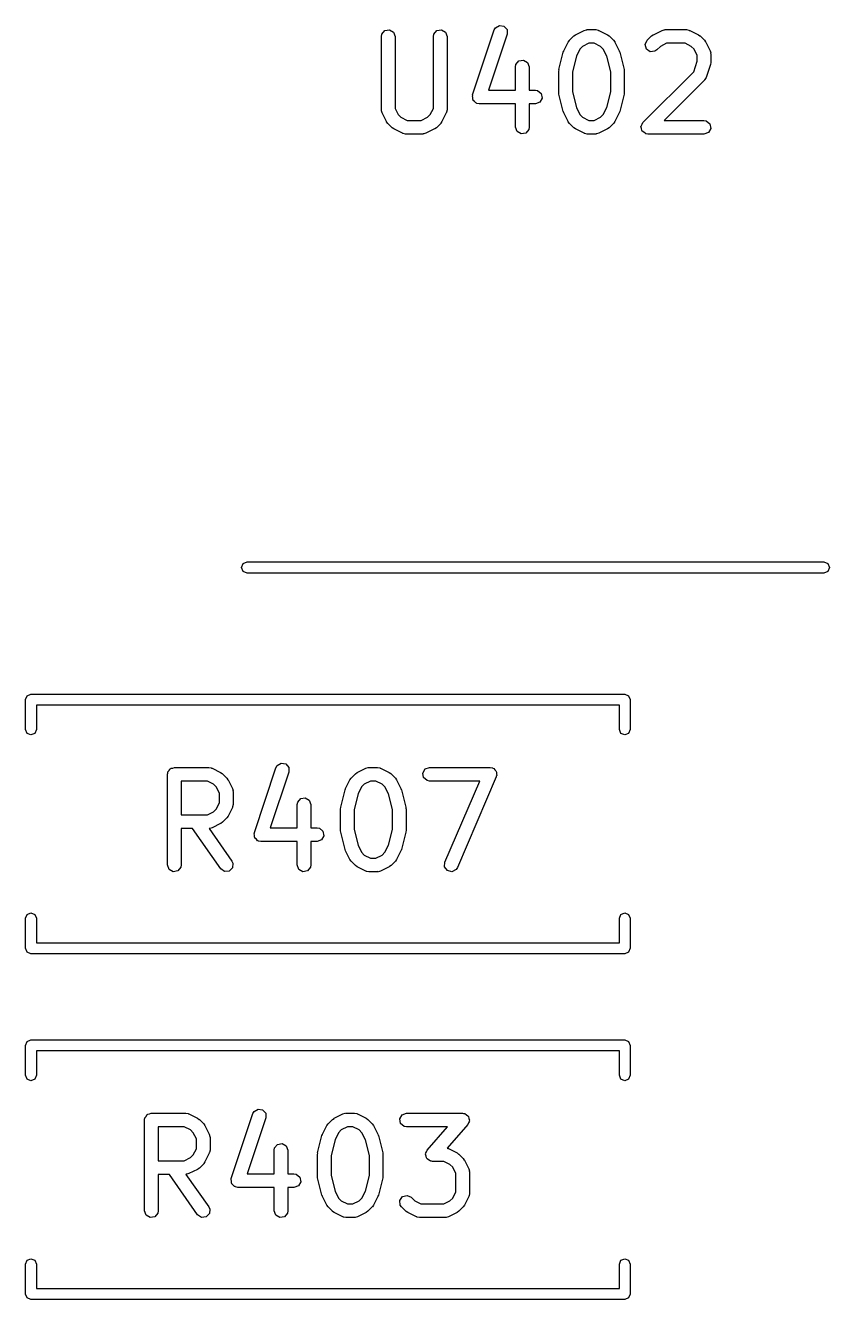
# Model space of a CAD drawing. Extents: x 51.5 to 133.2, y -98.1 to -25.9.
# Drawn here: x 82.01 to 90.87, y -54.26 to -40.23 of the extents above; entities that cross this region are included whole.
import ezdxf

# ---------------------------------------------------------------- set-up
doc = ezdxf.new("R2010")
doc.units = 0
doc.layers.add('BLACK', color=7, linetype='CONTINUOUS')

msp = doc.modelspace()

# ---------------------------------------------------------------- linework, layer by layer
at = {"layer": 'BLACK', "linetype": 'CONTINUOUS'}
for p, q in [((85.9392, -40.3207), (85.9722, -40.2814)), ((85.9722, -40.2814), (86.0227, -40.2725)), ((86.0227, -40.2725), (86.0672, -40.2982)), ((86.5107, -40.3207), (86.5436, -40.2814)), ((86.5436, -40.2814), (86.5942, -40.2725)), ((86.5942, -40.2725), (86.6386, -40.2982)), ((86.9386, -40.9893), (87.1767, -40.275)), ((87.1767, -40.275), (87.1891, -40.2521)), ((87.1891, -40.2521), (87.2328, -40.2253)), ((87.2328, -40.2253), (87.2835, -40.2328)), ((87.2835, -40.2328), (87.3176, -40.2712)), ((87.3176, -40.2712), (87.319, -40.3225)), ((88.0714, -40.3269), (88.1666, -40.2793)), ((88.1666, -40.2793), (88.1916, -40.2719)), ((88.1916, -40.2719), (88.196, -40.2729)), ((88.196, -40.2729), (88.2002, -40.2714)), ((88.2002, -40.2714), (88.2954, -40.2714)), ((88.2954, -40.2714), (88.3211, -40.2759)), ((88.3211, -40.2759), (88.3245, -40.2788)), ((88.3245, -40.2788), (88.329, -40.2793)), ((88.329, -40.2793), (88.4242, -40.3269)), ((88.9286, -40.3269), (89.0238, -40.2793)), ((89.0238, -40.2793), (89.0488, -40.2719)), ((89.0488, -40.2719), (89.0531, -40.2729)), ((89.0531, -40.2729), (89.0573, -40.2714)), ((89.0573, -40.2714), (89.2954, -40.2714)), ((89.2954, -40.2714), (89.3211, -40.2759)), ((89.3211, -40.2759), (89.3245, -40.2788)), ((89.3245, -40.2788), (89.329, -40.2793)), ((89.329, -40.2793), (89.4242, -40.3269)), ((85.9347, -40.3464), (85.9392, -40.3207)), ((85.9347, -41.1559), (85.9347, -40.3464)), ((86.0672, -40.2982), (86.0847, -40.3464)), ((86.0847, -40.3464), (86.0847, -41.1382)), ((86.5061, -40.3464), (86.5107, -40.3207)), ((86.5061, -41.1382), (86.5061, -40.3464)), ((86.6386, -40.2982), (86.6561, -40.3464)), ((86.6561, -40.3464), (86.6561, -41.1559)), ((87.319, -40.3225), (87.1138, -40.938)), ((87.9426, -40.5033), (87.9903, -40.4081)), ((87.9903, -40.4081), (88.0036, -40.3901)), ((88.0036, -40.3901), (88.0043, -40.3886)), ((88.0043, -40.3886), (88.0519, -40.341)), ((88.0519, -40.341), (88.0703, -40.3281)), ((88.0703, -40.3281), (88.0714, -40.3269)), ((88.2179, -40.4214), (88.1494, -40.4556)), ((88.2777, -40.4214), (88.2179, -40.4214)), ((88.3462, -40.4556), (88.2777, -40.4214)), ((88.4242, -40.3269), (88.4422, -40.3403)), ((88.4422, -40.3403), (88.4437, -40.341)), ((88.4437, -40.341), (88.4913, -40.3886)), ((88.4913, -40.3886), (88.5042, -40.407)), ((88.5042, -40.407), (88.5054, -40.4081)), ((88.5054, -40.4081), (88.553, -40.5033)), ((88.8398, -40.4351), (88.8614, -40.3886)), ((88.8614, -40.3886), (88.9091, -40.341)), ((88.9091, -40.341), (88.9274, -40.3281)), ((88.9274, -40.3281), (88.9286, -40.3269)), ((89.075, -40.4214), (89.0065, -40.4556)), ((89.2777, -40.4214), (89.075, -40.4214)), ((89.3462, -40.4556), (89.2777, -40.4214)), ((89.4242, -40.3269), (89.4422, -40.3403)), ((89.4422, -40.3403), (89.4437, -40.341)), ((89.4437, -40.341), (89.4913, -40.3886)), ((89.4913, -40.3886), (89.5042, -40.407)), ((89.5042, -40.407), (89.5054, -40.4081)), ((89.5054, -40.4081), (89.553, -40.5033)), ((87.8893, -40.7091), (87.937, -40.5187)), ((87.937, -40.5187), (87.9422, -40.5068)), ((87.9422, -40.5068), (87.9426, -40.5033)), ((88.0805, -40.563), (88.0371, -40.7366)), ((88.119, -40.486), (88.0805, -40.563)), ((88.1494, -40.4556), (88.119, -40.486)), ((88.3766, -40.486), (88.3462, -40.4556)), ((88.4151, -40.563), (88.3766, -40.486)), ((88.4585, -40.7366), (88.4151, -40.563)), ((88.553, -40.5033), (88.5567, -40.5157)), ((88.5567, -40.5157), (88.5587, -40.5187)), ((88.5587, -40.5187), (88.6063, -40.7091)), ((88.853, -40.4846), (88.8398, -40.4351)), ((88.8951, -40.5141), (88.853, -40.4846)), ((88.9462, -40.5096), (88.8951, -40.5141)), ((88.9675, -40.4947), (88.9462, -40.5096)), ((89.0065, -40.4556), (88.9675, -40.4947)), ((89.3766, -40.486), (89.3462, -40.4556)), ((89.4109, -40.5546), (89.3766, -40.486)), ((89.4109, -40.6199), (89.4109, -40.5546)), ((89.553, -40.5033), (89.5604, -40.5283)), ((89.5604, -40.5283), (89.5594, -40.5326)), ((89.5594, -40.5326), (89.5609, -40.5369)), ((89.5609, -40.5369), (89.5609, -40.6321)), ((87.4109, -40.6797), (87.4154, -40.6541)), ((87.4109, -40.938), (87.4109, -40.6797)), ((87.4154, -40.6541), (87.4484, -40.6148)), ((87.4484, -40.6148), (87.4989, -40.6059)), ((87.4989, -40.6059), (87.5434, -40.6315)), ((87.5434, -40.6315), (87.5609, -40.6797)), ((87.5609, -40.6797), (87.5609, -40.938)), ((89.3727, -40.7344), (89.4109, -40.6199)), ((89.5571, -40.6558), (89.5094, -40.7987)), ((89.5609, -40.6321), (89.557, -40.6542)), ((89.557, -40.6542), (89.5571, -40.6558)), ((87.8871, -40.7273), (87.8897, -40.7126)), ((87.8871, -40.9654), (87.8871, -40.7273)), ((87.8897, -40.7126), (87.8893, -40.7091)), ((88.0371, -40.7366), (88.0371, -40.9562)), ((88.4585, -40.9562), (88.4585, -40.7366)), ((88.6063, -40.7091), (88.6073, -40.7241)), ((88.6073, -40.7241), (88.6085, -40.7273)), ((88.6085, -40.7273), (88.6085, -40.9654)), ((88.8138, -41.2933), (89.3727, -40.7344)), ((89.4913, -40.828), (89.0479, -41.2714)), ((89.4932, -40.8239), (89.4913, -40.828)), ((89.497, -40.8216), (89.4932, -40.8239)), ((89.5094, -40.7987), (89.497, -40.8216)), ((87.1138, -40.938), (87.4109, -40.938)), ((87.5609, -40.938), (87.6288, -40.938)), ((87.6288, -40.938), (87.6544, -40.9426)), ((87.6544, -40.9426), (87.6937, -40.9755)), ((87.6937, -40.9755), (87.7026, -41.0261)), ((87.8883, -40.9687), (87.8871, -40.9654)), ((87.8893, -40.9836), (87.8883, -40.9687)), ((87.937, -41.1741), (87.8893, -40.9836)), ((88.0371, -40.9562), (88.0805, -41.1297)), ((88.4151, -41.1297), (88.4585, -40.9562)), ((88.6063, -40.9836), (88.5587, -41.1741)), ((88.6085, -40.9654), (88.6059, -40.9802)), ((88.6059, -40.9802), (88.6063, -40.9836)), ((86.9359, -41), (86.9387, -40.9951)), ((86.9394, -41.0202), (86.9359, -41)), ((86.9387, -40.9951), (86.9386, -40.9893)), ((86.94, -41.0406), (86.9394, -41.0202)), ((86.9438, -41.0449), (86.94, -41.0406)), ((86.9448, -41.0505), (86.9438, -41.0449)), ((86.9604, -41.0637), (86.9448, -41.0505)), ((86.974, -41.079), (86.9604, -41.0637)), ((86.9797, -41.0798), (86.974, -41.079)), ((86.9841, -41.0835), (86.9797, -41.0798)), ((87.0097, -41.088), (86.9841, -41.0835)), ((87.4109, -41.088), (87.0097, -41.088)), ((87.4109, -41.3464), (87.4109, -41.088)), ((87.6288, -41.088), (87.5609, -41.088)), ((87.5609, -41.088), (87.5609, -41.3464)), ((87.677, -41.0705), (87.6288, -41.088)), ((87.7026, -41.0261), (87.677, -41.0705)), ((85.9362, -41.1601), (85.9347, -41.1559)), ((85.9352, -41.1645), (85.9362, -41.1601)), ((85.9426, -41.1894), (85.9352, -41.1645)), ((85.9903, -41.2847), (85.9426, -41.1894)), ((86.0847, -41.1382), (86.119, -41.2067)), ((86.119, -41.2067), (86.1494, -41.2371)), ((86.1494, -41.2371), (86.2179, -41.2714)), ((86.373, -41.2714), (86.4415, -41.2371)), ((86.4415, -41.2371), (86.4719, -41.2067)), ((86.4719, -41.2067), (86.5061, -41.1382)), ((86.6482, -41.1894), (86.6006, -41.2847)), ((86.6487, -41.185), (86.6482, -41.1894)), ((86.6516, -41.1816), (86.6487, -41.185)), ((86.6561, -41.1559), (86.6516, -41.1816)), ((87.9389, -41.177), (87.937, -41.1741)), ((87.9426, -41.1894), (87.9389, -41.177)), ((87.9903, -41.2847), (87.9426, -41.1894)), ((88.0805, -41.1297), (88.119, -41.2067)), ((88.119, -41.2067), (88.1494, -41.2371)), ((88.1494, -41.2371), (88.2179, -41.2714)), ((88.2777, -41.2714), (88.3462, -41.2371)), ((88.3462, -41.2371), (88.3766, -41.2067)), ((88.3766, -41.2067), (88.4151, -41.1297)), ((88.553, -41.1894), (88.5054, -41.2847)), ((88.5534, -41.1859), (88.553, -41.1894)), ((88.5587, -41.1741), (88.5534, -41.1859)), ((85.9914, -41.2858), (85.9903, -41.2847)), ((86.0043, -41.3042), (85.9914, -41.2858)), ((86.0519, -41.3518), (86.0043, -41.3042)), ((86.0534, -41.3525), (86.0519, -41.3518)), ((86.0714, -41.3658), (86.0534, -41.3525)), ((86.1666, -41.4135), (86.0714, -41.3658)), ((86.2179, -41.2714), (86.373, -41.2714)), ((86.5194, -41.3658), (86.4242, -41.4135)), ((86.5206, -41.3647), (86.5194, -41.3658)), ((86.5389, -41.3518), (86.5206, -41.3647)), ((86.5866, -41.3042), (86.5389, -41.3518)), ((86.5872, -41.3027), (86.5866, -41.3042)), ((86.6006, -41.2847), (86.5872, -41.3027)), ((87.4285, -41.3946), (87.4109, -41.3464)), ((87.4729, -41.4202), (87.4285, -41.3946)), ((87.5564, -41.372), (87.5234, -41.4113)), ((87.5609, -41.3464), (87.5564, -41.372)), ((87.9914, -41.2858), (87.9903, -41.2847)), ((88.0043, -41.3042), (87.9914, -41.2858)), ((88.0519, -41.3518), (88.0043, -41.3042)), ((88.0534, -41.3525), (88.0519, -41.3518)), ((88.0714, -41.3658), (88.0534, -41.3525)), ((88.1666, -41.4135), (88.0714, -41.3658)), ((88.2179, -41.2714), (88.2777, -41.2714)), ((88.4242, -41.3658), (88.329, -41.4135)), ((88.4253, -41.3647), (88.4242, -41.3658)), ((88.4437, -41.3518), (88.4253, -41.3647)), ((88.4913, -41.3042), (88.4437, -41.3518)), ((88.492, -41.3027), (88.4913, -41.3042)), ((88.5054, -41.2847), (88.492, -41.3027)), ((88.7921, -41.3398), (88.7936, -41.3367)), ((88.798, -41.3616), (88.7921, -41.3398)), ((88.793, -41.3334), (88.8043, -41.3138)), ((88.7936, -41.3367), (88.793, -41.3334)), ((88.8019, -41.3839), (88.798, -41.3616)), ((88.8045, -41.3861), (88.8019, -41.3839)), ((88.8043, -41.3138), (88.8138, -41.2933)), ((88.8054, -41.3894), (88.8045, -41.3861)), ((88.8239, -41.4023), (88.8054, -41.3894)), ((88.8412, -41.4169), (88.8239, -41.4023)), ((89.0479, -41.2714), (89.4859, -41.2714)), ((89.4859, -41.2714), (89.5116, -41.2759)), ((89.5341, -41.4038), (89.4859, -41.4214)), ((89.5116, -41.2759), (89.5509, -41.3089)), ((89.5598, -41.3594), (89.5341, -41.4038)), ((89.5509, -41.3089), (89.5598, -41.3594)), ((86.1711, -41.414), (86.1666, -41.4135)), ((86.1745, -41.4169), (86.1711, -41.414)), ((86.2002, -41.4214), (86.1745, -41.4169)), ((86.3907, -41.4214), (86.2002, -41.4214)), ((86.3949, -41.4198), (86.3907, -41.4214)), ((86.3992, -41.4209), (86.3949, -41.4198)), ((86.4242, -41.4135), (86.3992, -41.4209)), ((87.5234, -41.4113), (87.4729, -41.4202)), ((88.1711, -41.414), (88.1666, -41.4135)), ((88.1745, -41.4169), (88.1711, -41.414)), ((88.2002, -41.4214), (88.1745, -41.4169)), ((88.2954, -41.4214), (88.2002, -41.4214)), ((88.2996, -41.4198), (88.2954, -41.4214)), ((88.304, -41.4209), (88.2996, -41.4198)), ((88.329, -41.4135), (88.304, -41.4209)), ((88.8458, -41.4177), (88.8412, -41.4169)), ((88.8474, -41.4188), (88.8458, -41.4177)), ((88.8507, -41.4185), (88.8474, -41.4188)), ((88.8669, -41.4214), (88.8507, -41.4185)), ((89.4859, -41.4214), (88.8669, -41.4214)), ((84.3915, -46.197), (84.4101, -46.1521)), ((84.4101, -46.1521), (84.455, -46.1335)), ((84.455, -46.1335), (90.805, -46.1335)), ((90.805, -46.1335), (90.8499, -46.1521)), ((90.8499, -46.1521), (90.8685, -46.197)), ((84.4101, -46.2419), (84.3915, -46.197)), ((84.455, -46.2605), (84.4101, -46.2419)), ((90.805, -46.2605), (84.455, -46.2605)), ((90.8499, -46.2419), (90.805, -46.2605)), ((90.8685, -46.197), (90.8499, -46.2419)), ((82.014, -47.652), (82.0316, -47.6096)), ((82.014, -47.982), (82.014, -47.652)), ((82.0316, -47.6096), (82.074, -47.592)), ((82.074, -47.592), (88.614, -47.592)), ((88.554, -47.712), (82.134, -47.712)), ((82.134, -47.712), (82.134, -47.982)), ((88.554, -47.982), (88.554, -47.712)), ((88.614, -47.592), (88.6564, -47.6096)), ((88.6564, -47.6096), (88.674, -47.652)), ((88.674, -47.652), (88.674, -47.982)), ((82.0316, -48.0244), (82.014, -47.982)), ((82.134, -47.982), (82.1164, -48.0244)), ((88.5716, -48.0244), (88.554, -47.982)), ((88.674, -47.982), (88.6564, -48.0244)), ((82.074, -48.042), (82.0316, -48.0244)), ((82.1164, -48.0244), (82.074, -48.042)), ((88.614, -48.042), (88.5716, -48.0244)), ((88.6564, -48.0244), (88.614, -48.042)), ((83.5956, -48.4338), (83.6053, -48.4169)), ((83.6053, -48.4169), (83.6117, -48.4146)), ((83.6117, -48.4146), (83.616, -48.4094)), ((83.616, -48.4094), (83.6352, -48.406)), ((83.6352, -48.406), (83.6535, -48.3994)), ((83.6535, -48.3994), (84.0345, -48.3994)), ((84.0345, -48.3994), (84.0601, -48.4039)), ((84.0601, -48.4039), (84.0636, -48.4068)), ((84.0636, -48.4068), (84.068, -48.4073)), ((84.068, -48.4073), (84.1633, -48.4549)), ((84.5348, -49.1173), (84.7728, -48.403)), ((84.7728, -48.403), (84.7853, -48.3801)), ((84.7853, -48.3801), (84.829, -48.3533)), ((84.829, -48.3533), (84.8797, -48.3608)), ((84.8797, -48.3608), (84.9137, -48.3992)), ((84.9137, -48.3992), (84.9152, -48.4505)), ((85.6676, -48.4549), (85.7628, -48.4073)), ((85.7628, -48.4073), (85.7878, -48.3999)), ((85.7878, -48.3999), (85.7922, -48.4009)), ((85.7922, -48.4009), (85.7964, -48.3994)), ((85.7964, -48.3994), (85.8916, -48.3994)), ((85.8916, -48.3994), (85.9173, -48.4039)), ((85.9173, -48.4039), (85.9207, -48.4068)), ((85.9207, -48.4068), (85.9252, -48.4073)), ((85.9252, -48.4073), (86.0204, -48.4549)), ((86.3892, -48.4614), (86.4148, -48.4169)), ((86.4148, -48.4169), (86.463, -48.3994)), ((86.463, -48.3994), (87.1297, -48.3994)), ((87.1297, -48.3994), (87.1554, -48.4039)), ((87.1554, -48.4039), (87.1622, -48.4096)), ((87.1622, -48.4096), (87.1708, -48.4116)), ((87.1708, -48.4116), (87.1813, -48.4256)), ((87.1813, -48.4256), (87.1947, -48.4369)), ((83.5785, -48.4744), (83.5802, -48.4646)), ((83.5785, -49.4744), (83.5785, -48.4744)), ((83.5797, -48.4614), (83.5813, -48.4585)), ((83.5802, -48.4646), (83.5797, -48.4614)), ((83.5813, -48.4585), (83.583, -48.4487)), ((83.583, -48.4487), (83.5956, -48.4338)), ((83.7285, -48.5494), (83.7285, -48.9232)), ((84.0168, -48.5494), (83.7285, -48.5494)), ((84.0853, -48.5836), (84.0168, -48.5494)), ((84.1633, -48.4549), (84.1813, -48.4683)), ((84.1813, -48.4683), (84.1827, -48.469)), ((84.1827, -48.469), (84.2304, -48.5166)), ((84.2304, -48.5166), (84.2432, -48.535)), ((84.2432, -48.535), (84.2444, -48.5361)), ((84.2444, -48.5361), (84.292, -48.6313)), ((84.9152, -48.4505), (84.71, -49.066)), ((85.5388, -48.6313), (85.5864, -48.5361)), ((85.5864, -48.5361), (85.5998, -48.5181)), ((85.5998, -48.5181), (85.6005, -48.5166)), ((85.6005, -48.5166), (85.6481, -48.469)), ((85.6481, -48.469), (85.6665, -48.4561)), ((85.6665, -48.4561), (85.6676, -48.4549)), ((85.8141, -48.5494), (85.7456, -48.5836)), ((85.8739, -48.5494), (85.8141, -48.5494)), ((85.9424, -48.5836), (85.8739, -48.5494)), ((86.0204, -48.4549), (86.0384, -48.4683)), ((86.0384, -48.4683), (86.0399, -48.469)), ((86.0399, -48.469), (86.0875, -48.5166)), ((86.0875, -48.5166), (86.1004, -48.535)), ((86.1004, -48.535), (86.1016, -48.5361)), ((86.1016, -48.5361), (86.1492, -48.6313)), ((86.3981, -48.5119), (86.3892, -48.4614)), ((86.4374, -48.5449), (86.3981, -48.5119)), ((86.463, -48.5494), (86.4374, -48.5449)), ((87.016, -48.5494), (86.463, -48.5494)), ((86.6322, -49.4448), (87.016, -48.5494)), ((87.1987, -48.5039), (86.7701, -49.5039)), ((87.1947, -48.4369), (87.1962, -48.4456)), ((87.1962, -48.4456), (87.2015, -48.4527)), ((87.1991, -48.4951), (87.1987, -48.5039)), ((87.2036, -48.4874), (87.1991, -48.4951)), ((87.2015, -48.4527), (87.2005, -48.4702)), ((87.2005, -48.4702), (87.2036, -48.4874)), ((84.1157, -48.614), (84.0853, -48.5836)), ((84.15, -48.6826), (84.1157, -48.614)), ((84.15, -48.79), (84.15, -48.6826)), ((84.292, -48.6313), (84.2995, -48.6563)), ((84.2995, -48.6563), (84.2984, -48.6606)), ((84.2984, -48.6606), (84.3, -48.6649)), ((84.3, -48.6649), (84.3, -48.8077)), ((85.4855, -48.8371), (85.5331, -48.6467)), ((85.5331, -48.6467), (85.5384, -48.6348)), ((85.5384, -48.6348), (85.5388, -48.6313)), ((85.6767, -48.691), (85.6333, -48.8646)), ((85.7152, -48.614), (85.6767, -48.691)), ((85.7456, -48.5836), (85.7152, -48.614)), ((85.9728, -48.614), (85.9424, -48.5836)), ((86.0113, -48.691), (85.9728, -48.614)), ((86.0547, -48.8646), (86.0113, -48.691)), ((86.1492, -48.6313), (86.1529, -48.6437)), ((86.1529, -48.6437), (86.1549, -48.6467)), ((86.1549, -48.6467), (86.2025, -48.8371)), ((84.1157, -48.8585), (84.15, -48.79)), ((84.292, -48.8413), (84.2444, -48.9365)), ((84.2925, -48.8368), (84.292, -48.8413)), ((84.2954, -48.8334), (84.2925, -48.8368)), ((84.3, -48.8077), (84.2954, -48.8334)), ((85.0071, -48.8077), (85.0116, -48.7821)), ((85.0071, -49.066), (85.0071, -48.8077)), ((85.0116, -48.7821), (85.0446, -48.7428)), ((85.0446, -48.7428), (85.0951, -48.7339)), ((85.0951, -48.7339), (85.1395, -48.7595)), ((85.1395, -48.7595), (85.1571, -48.8077)), ((85.1571, -48.8077), (85.1571, -49.066)), ((85.4833, -48.8553), (85.4859, -48.8406)), ((85.4859, -48.8406), (85.4855, -48.8371)), ((86.2025, -48.8371), (86.2035, -48.8521)), ((83.7285, -48.9232), (84.0168, -48.9232)), ((84.0168, -48.9232), (84.0853, -48.8889)), ((84.0853, -48.8889), (84.1157, -48.8585)), ((84.2304, -48.956), (84.1827, -49.0036)), ((84.2311, -48.9545), (84.2304, -48.956)), ((84.2444, -48.9365), (84.2311, -48.9545)), ((85.4833, -49.0934), (85.4833, -48.8553)), ((85.6333, -48.8646), (85.6333, -49.0842)), ((86.0547, -49.0842), (86.0547, -48.8646)), ((86.2035, -48.8521), (86.2047, -48.8553)), ((86.2047, -48.8553), (86.2047, -49.0934)), ((83.8526, -49.0732), (83.7285, -49.0732)), ((83.7285, -49.0732), (83.7285, -49.4744)), ((84.1635, -49.5174), (83.8526, -49.0732)), ((84.0387, -49.0717), (84.0354, -49.0728)), ((84.0354, -49.0728), (84.2864, -49.4314)), ((84.043, -49.0727), (84.0387, -49.0717)), ((84.068, -49.0653), (84.043, -49.0727)), ((84.1633, -49.0177), (84.068, -49.0653)), ((84.1644, -49.0165), (84.1633, -49.0177)), ((84.1827, -49.0036), (84.1644, -49.0165)), ((84.532, -49.128), (84.5349, -49.1231)), ((84.5356, -49.1482), (84.532, -49.128)), ((84.5349, -49.1231), (84.5348, -49.1173)), ((84.71, -49.066), (85.0071, -49.066)), ((85.1571, -49.066), (85.225, -49.066)), ((85.225, -49.066), (85.2506, -49.0706)), ((85.2506, -49.0706), (85.2899, -49.1035)), ((85.2899, -49.1035), (85.2988, -49.1541)), ((85.4845, -49.0967), (85.4833, -49.0934)), ((85.4855, -49.1116), (85.4845, -49.0967)), ((85.5331, -49.3021), (85.4855, -49.1116)), ((85.6333, -49.0842), (85.6767, -49.2577)), ((86.0113, -49.2577), (86.0547, -49.0842)), ((86.2025, -49.1116), (86.1549, -49.3021)), ((86.2047, -49.0934), (86.2021, -49.1082)), ((86.2021, -49.1082), (86.2025, -49.1116)), ((84.5362, -49.1686), (84.5356, -49.1482)), ((84.54, -49.1729), (84.5362, -49.1686)), ((84.541, -49.1785), (84.54, -49.1729)), ((84.5566, -49.1917), (84.541, -49.1785)), ((84.5702, -49.207), (84.5566, -49.1917)), ((84.5759, -49.2078), (84.5702, -49.207)), ((84.5803, -49.2115), (84.5759, -49.2078)), ((84.6059, -49.216), (84.5803, -49.2115)), ((85.0071, -49.216), (84.6059, -49.216)), ((85.0071, -49.4744), (85.0071, -49.216)), ((85.225, -49.216), (85.1571, -49.216)), ((85.1571, -49.216), (85.1571, -49.4744)), ((85.2732, -49.1985), (85.225, -49.216)), ((85.2988, -49.1541), (85.2732, -49.1985)), ((85.6767, -49.2577), (85.7152, -49.3347)), ((85.9728, -49.3347), (86.0113, -49.2577)), ((85.5351, -49.305), (85.5331, -49.3021)), ((85.5388, -49.3174), (85.5351, -49.305)), ((85.5864, -49.4127), (85.5388, -49.3174)), ((85.7152, -49.3347), (85.7456, -49.3651)), ((85.7456, -49.3651), (85.8141, -49.3994)), ((85.8141, -49.3994), (85.8739, -49.3994)), ((85.8739, -49.3994), (85.9424, -49.3651)), ((85.9424, -49.3651), (85.9728, -49.3347)), ((86.1492, -49.3174), (86.1016, -49.4127)), ((86.1496, -49.3139), (86.1492, -49.3174)), ((86.1549, -49.3021), (86.1496, -49.3139)), ((83.5961, -49.5226), (83.5785, -49.4744)), ((83.6405, -49.5482), (83.5961, -49.5226)), ((83.691, -49.5393), (83.6405, -49.5482)), ((83.724, -49.5), (83.691, -49.5393)), ((83.7285, -49.4744), (83.724, -49.5)), ((84.2055, -49.5468), (84.1635, -49.5174)), ((84.2566, -49.5424), (84.2055, -49.5468)), ((84.2929, -49.5061), (84.2566, -49.5424)), ((84.2864, -49.4314), (84.2974, -49.455)), ((84.2974, -49.455), (84.2929, -49.5061)), ((85.0246, -49.5226), (85.0071, -49.4744)), ((85.0691, -49.5482), (85.0246, -49.5226)), ((85.1196, -49.5393), (85.0691, -49.5482)), ((85.1526, -49.5), (85.1196, -49.5393)), ((85.1571, -49.4744), (85.1526, -49.5)), ((85.5876, -49.4138), (85.5864, -49.4127)), ((85.6005, -49.4322), (85.5876, -49.4138)), ((85.6481, -49.4798), (85.6005, -49.4322)), ((85.6496, -49.4805), (85.6481, -49.4798)), ((85.6676, -49.4938), (85.6496, -49.4805)), ((85.7628, -49.5415), (85.6676, -49.4938)), ((85.7673, -49.542), (85.7628, -49.5415)), ((85.7707, -49.5449), (85.7673, -49.542)), ((85.7964, -49.5494), (85.7707, -49.5449)), ((85.8916, -49.5494), (85.7964, -49.5494)), ((85.8958, -49.5478), (85.8916, -49.5494)), ((85.9002, -49.5489), (85.8958, -49.5478)), ((85.9252, -49.5415), (85.9002, -49.5489)), ((86.0204, -49.4938), (85.9252, -49.5415)), ((86.0215, -49.4927), (86.0204, -49.4938)), ((86.0399, -49.4798), (86.0215, -49.4927)), ((86.0875, -49.4322), (86.0399, -49.4798)), ((86.0882, -49.4307), (86.0875, -49.4322)), ((86.1016, -49.4127), (86.0882, -49.4307)), ((86.6293, -49.4961), (86.6322, -49.4448)), ((86.6601, -49.5371), (86.6293, -49.4961)), ((86.71, -49.5489), (86.6601, -49.5371)), ((86.7558, -49.5257), (86.71, -49.5489)), ((86.7701, -49.5039), (86.7558, -49.5257)), ((82.014, -50.062), (82.0316, -50.0196)), ((82.014, -50.392), (82.014, -50.062)), ((82.0316, -50.0196), (82.074, -50.002)), ((82.074, -50.002), (82.1164, -50.0196)), ((82.1164, -50.0196), (82.134, -50.062)), ((82.134, -50.062), (82.134, -50.332)), ((88.554, -50.062), (88.5716, -50.0196)), ((88.554, -50.332), (88.554, -50.062)), ((88.5716, -50.0196), (88.614, -50.002)), ((88.614, -50.002), (88.6564, -50.0196)), ((88.6564, -50.0196), (88.674, -50.062)), ((88.674, -50.062), (88.674, -50.392)), ((82.134, -50.332), (88.554, -50.332)), ((82.0316, -50.4344), (82.014, -50.392)), ((82.074, -50.452), (82.0316, -50.4344)), ((88.614, -50.452), (82.074, -50.452)), ((88.6564, -50.4344), (88.614, -50.452)), ((88.674, -50.392), (88.6564, -50.4344)), ((82.014, -51.462), (82.0316, -51.4196)), ((82.014, -51.792), (82.014, -51.462)), ((82.0316, -51.4196), (82.074, -51.402)), ((82.074, -51.402), (88.614, -51.402)), ((88.614, -51.402), (88.6564, -51.4196)), ((88.6564, -51.4196), (88.674, -51.462)), ((88.674, -51.462), (88.674, -51.792)), ((88.554, -51.522), (82.134, -51.522)), ((82.134, -51.522), (82.134, -51.792)), ((88.554, -51.792), (88.554, -51.522)), ((82.0316, -51.8344), (82.014, -51.792)), ((82.134, -51.792), (82.1164, -51.8344)), ((88.5716, -51.8344), (88.554, -51.792)), ((88.674, -51.792), (88.6564, -51.8344)), ((82.074, -51.852), (82.0316, -51.8344)), ((82.1164, -51.8344), (82.074, -51.852)), ((88.614, -51.852), (88.5716, -51.8344)), ((88.6564, -51.8344), (88.614, -51.852)), ((83.362, -52.2194), (83.3812, -52.216)), ((83.3812, -52.216), (83.3995, -52.2094)), ((83.3995, -52.2094), (83.7805, -52.2094)), ((83.7805, -52.2094), (83.8061, -52.2139)), ((83.8061, -52.2139), (83.8096, -52.2168)), ((84.2808, -52.9273), (84.5188, -52.213)), ((84.5188, -52.213), (84.5313, -52.1901)), ((84.5313, -52.1901), (84.575, -52.1633)), ((84.575, -52.1633), (84.6257, -52.1708)), ((84.6257, -52.1708), (84.6598, -52.2092)), ((84.6598, -52.2092), (84.6612, -52.2605)), ((85.5088, -52.2173), (85.5338, -52.2099)), ((85.5338, -52.2099), (85.5382, -52.2109)), ((85.5382, -52.2109), (85.5424, -52.2094)), ((85.5424, -52.2094), (85.6376, -52.2094)), ((85.6376, -52.2094), (85.6633, -52.2139)), ((85.6633, -52.2139), (85.6667, -52.2168)), ((86.1608, -52.2269), (86.209, -52.2094)), ((86.209, -52.2094), (86.8281, -52.2094)), ((86.8281, -52.2094), (86.8392, -52.2113)), ((86.8392, -52.2113), (86.8426, -52.2108)), ((86.8426, -52.2108), (86.8453, -52.2124)), ((86.8453, -52.2124), (86.8537, -52.2139)), ((86.8537, -52.2139), (86.8692, -52.2269)), ((83.3245, -52.2844), (83.3262, -52.2746)), ((83.3245, -53.2844), (83.3245, -52.2844)), ((83.3257, -52.2714), (83.3273, -52.2685)), ((83.3262, -52.2746), (83.3257, -52.2714)), ((83.3273, -52.2685), (83.329, -52.2587)), ((83.329, -52.2587), (83.3416, -52.2438)), ((83.3416, -52.2438), (83.3513, -52.2269)), ((83.3513, -52.2269), (83.3577, -52.2246)), ((83.3577, -52.2246), (83.362, -52.2194)), ((83.8096, -52.2168), (83.814, -52.2173)), ((83.814, -52.2173), (83.9093, -52.2649)), ((83.9093, -52.2649), (83.9273, -52.2783)), ((83.9273, -52.2783), (83.9287, -52.279)), ((83.9287, -52.279), (83.9764, -52.3266)), ((83.9764, -52.3266), (83.9892, -52.345)), ((83.9892, -52.345), (83.9904, -52.3461)), ((83.9904, -52.3461), (84.038, -52.4413)), ((84.6612, -52.2605), (84.456, -52.876)), ((85.2848, -52.4413), (85.3324, -52.3461)), ((85.3324, -52.3461), (85.3458, -52.3281)), ((85.3458, -52.3281), (85.3465, -52.3266)), ((85.3465, -52.3266), (85.3941, -52.279)), ((85.3941, -52.279), (85.4125, -52.2661)), ((85.4125, -52.2661), (85.4136, -52.2649)), ((85.4136, -52.2649), (85.5088, -52.2173)), ((85.6667, -52.2168), (85.6712, -52.2173)), ((85.6712, -52.2173), (85.7664, -52.2649)), ((85.7664, -52.2649), (85.7844, -52.2783)), ((85.7844, -52.2783), (85.7859, -52.279)), ((85.7859, -52.279), (85.8335, -52.3266)), ((85.8335, -52.3266), (85.8464, -52.345)), ((85.8464, -52.345), (85.8476, -52.3461)), ((85.8476, -52.3461), (85.8952, -52.4413)), ((86.1352, -52.2714), (86.1608, -52.2269)), ((86.1441, -52.3219), (86.1352, -52.2714)), ((86.1834, -52.3549), (86.1441, -52.3219)), ((86.209, -52.3594), (86.1834, -52.3549)), ((86.8845, -52.3338), (86.657, -52.5938)), ((86.8692, -52.2269), (86.8865, -52.2374)), ((86.8918, -52.3149), (86.8845, -52.3338)), ((86.8865, -52.2374), (86.8885, -52.243)), ((86.8885, -52.243), (86.893, -52.2469)), ((86.902, -52.2974), (86.8918, -52.3149)), ((86.893, -52.2469), (86.8966, -52.2668)), ((86.8966, -52.2668), (86.9031, -52.2859)), ((86.9031, -52.2859), (86.9009, -52.2915)), ((86.9009, -52.2915), (86.902, -52.2974)), ((83.4745, -52.3594), (83.4745, -52.7332)), ((83.7628, -52.3594), (83.4745, -52.3594)), ((83.8313, -52.3936), (83.7628, -52.3594)), ((83.8617, -52.424), (83.8313, -52.3936)), ((83.896, -52.4926), (83.8617, -52.424)), ((83.896, -52.6), (83.896, -52.4926)), ((84.038, -52.4413), (84.0455, -52.4663)), ((84.0455, -52.4663), (84.0444, -52.4706)), ((84.0444, -52.4706), (84.046, -52.4749)), ((84.046, -52.4749), (84.046, -52.6177)), ((85.2315, -52.6471), (85.2791, -52.4567)), ((85.2791, -52.4567), (85.2844, -52.4448)), ((85.2844, -52.4448), (85.2848, -52.4413)), ((85.4612, -52.424), (85.4227, -52.501)), ((85.4916, -52.3936), (85.4612, -52.424)), ((85.5601, -52.3594), (85.4916, -52.3936)), ((85.6199, -52.3594), (85.5601, -52.3594)), ((85.6884, -52.3936), (85.6199, -52.3594)), ((85.7188, -52.424), (85.6884, -52.3936)), ((85.7573, -52.501), (85.7188, -52.424)), ((85.8952, -52.4413), (85.8989, -52.4537)), ((85.8989, -52.4537), (85.9009, -52.4567)), ((85.9009, -52.4567), (85.9485, -52.6471)), ((86.6628, -52.3594), (86.209, -52.3594)), ((86.4383, -52.6159), (86.6628, -52.3594)), ((83.8617, -52.6685), (83.896, -52.6)), ((84.046, -52.6177), (84.0414, -52.6434)), ((84.7531, -52.6177), (84.7576, -52.5921)), ((84.7531, -52.876), (84.7531, -52.6177)), ((84.7576, -52.5921), (84.7906, -52.5528)), ((84.7906, -52.5528), (84.8411, -52.5439)), ((84.8411, -52.5439), (84.8855, -52.5695)), ((84.8855, -52.5695), (84.9031, -52.6177)), ((84.9031, -52.6177), (84.9031, -52.876)), ((85.4227, -52.501), (85.3793, -52.6746)), ((85.8007, -52.6746), (85.7573, -52.501)), ((86.4209, -52.6523), (86.431, -52.6348)), ((86.431, -52.6348), (86.4383, -52.6159)), ((86.657, -52.5938), (86.6633, -52.5949)), ((86.6633, -52.5949), (86.6667, -52.5977)), ((86.6667, -52.5977), (86.6712, -52.5983)), ((86.6712, -52.5983), (86.7664, -52.6459)), ((83.4745, -52.7332), (83.7628, -52.7332)), ((83.7628, -52.7332), (83.8313, -52.6989)), ((83.8313, -52.6989), (83.8617, -52.6685)), ((83.9764, -52.766), (83.9287, -52.8136)), ((83.9771, -52.7645), (83.9764, -52.766)), ((83.9904, -52.7465), (83.9771, -52.7645)), ((84.038, -52.6513), (83.9904, -52.7465)), ((84.0385, -52.6468), (84.038, -52.6513)), ((84.0414, -52.6434), (84.0385, -52.6468)), ((85.2293, -52.6653), (85.2319, -52.6506)), ((85.2293, -52.9034), (85.2293, -52.6653)), ((85.2319, -52.6506), (85.2315, -52.6471)), ((85.3793, -52.6746), (85.3793, -52.8942)), ((85.8007, -52.8942), (85.8007, -52.6746)), ((85.9485, -52.6471), (85.9495, -52.6621)), ((85.9495, -52.6621), (85.9507, -52.6653)), ((85.9507, -52.6653), (85.9507, -52.9034)), ((86.4198, -52.6638), (86.4219, -52.6582)), ((86.4263, -52.6829), (86.4198, -52.6638)), ((86.4219, -52.6582), (86.4209, -52.6523)), ((86.4298, -52.7028), (86.4263, -52.6829)), ((86.4344, -52.7067), (86.4298, -52.7028)), ((86.4363, -52.7123), (86.4344, -52.7067)), ((86.4536, -52.7228), (86.4363, -52.7123)), ((86.4691, -52.7358), (86.4536, -52.7228)), ((86.4776, -52.7373), (86.4691, -52.7358)), ((86.4802, -52.7389), (86.4776, -52.7373)), ((86.4837, -52.7384), (86.4802, -52.7389)), ((86.4948, -52.7403), (86.4837, -52.7384)), ((86.6199, -52.7403), (86.4948, -52.7403)), ((86.6884, -52.7746), (86.6199, -52.7403)), ((86.7188, -52.805), (86.6884, -52.7746)), ((86.7664, -52.6459), (86.7844, -52.6592)), ((86.7844, -52.6592), (86.7859, -52.6599)), ((86.7859, -52.6599), (86.8335, -52.7075)), ((86.8335, -52.7075), (86.8464, -52.7259)), ((86.8464, -52.7259), (86.8476, -52.727)), ((86.8476, -52.727), (86.8952, -52.8223)), ((83.5986, -52.8832), (83.4745, -52.8832)), ((83.4745, -52.8832), (83.4745, -53.2844)), ((83.9095, -53.3274), (83.5986, -52.8832)), ((83.7847, -52.8817), (83.7814, -52.8828)), ((83.7814, -52.8828), (84.0324, -53.2414)), ((83.7891, -52.8827), (83.7847, -52.8817)), ((83.814, -52.8753), (83.7891, -52.8827)), ((83.9093, -52.8277), (83.814, -52.8753)), ((83.9104, -52.8265), (83.9093, -52.8277)), ((83.9287, -52.8136), (83.9104, -52.8265)), ((84.456, -52.876), (84.7531, -52.876)), ((84.9031, -52.876), (84.971, -52.876)), ((84.971, -52.876), (84.9966, -52.8806)), ((84.9966, -52.8806), (85.0359, -52.9135)), ((85.0359, -52.9135), (85.0448, -52.9641)), ((85.2305, -52.9067), (85.2293, -52.9034)), ((85.2315, -52.9216), (85.2305, -52.9067)), ((85.3793, -52.8942), (85.4227, -53.0677)), ((85.7573, -53.0677), (85.8007, -52.8942)), ((85.9507, -52.9034), (85.9481, -52.9182)), ((85.9481, -52.9182), (85.9485, -52.9216)), ((86.7531, -52.8735), (86.7188, -52.805)), ((86.7531, -53.0762), (86.7531, -52.8735)), ((86.8952, -52.8223), (86.9026, -52.8472)), ((86.9026, -52.8472), (86.9016, -52.8516)), ((86.9016, -52.8516), (86.9031, -52.8558)), ((86.9031, -52.8558), (86.9031, -53.0939)), ((84.278, -52.938), (84.2809, -52.9331)), ((84.2816, -52.9582), (84.278, -52.938)), ((84.2809, -52.9331), (84.2808, -52.9273)), ((84.2822, -52.9786), (84.2816, -52.9582)), ((84.286, -52.9829), (84.2822, -52.9786)), ((84.287, -52.9885), (84.286, -52.9829)), ((84.3026, -53.0017), (84.287, -52.9885)), ((84.3162, -53.017), (84.3026, -53.0017)), ((84.3219, -53.0178), (84.3162, -53.017)), ((84.3263, -53.0215), (84.3219, -53.0178)), ((84.3519, -53.026), (84.3263, -53.0215)), ((84.7531, -53.026), (84.3519, -53.026)), ((84.7531, -53.2844), (84.7531, -53.026)), ((84.971, -53.026), (84.9031, -53.026)), ((84.9031, -53.026), (84.9031, -53.2844)), ((85.0192, -53.0085), (84.971, -53.026)), ((85.0448, -52.9641), (85.0192, -53.0085)), ((85.2791, -53.1121), (85.2315, -52.9216)), ((85.9485, -52.9216), (85.9009, -53.1121)), ((85.2811, -53.115), (85.2791, -53.1121)), ((85.2848, -53.1274), (85.2811, -53.115)), ((85.3324, -53.2227), (85.2848, -53.1274)), ((85.4227, -53.0677), (85.4612, -53.1447)), ((85.4612, -53.1447), (85.4916, -53.1751)), ((85.4916, -53.1751), (85.5601, -53.2094)), ((85.6199, -53.2094), (85.6884, -53.1751)), ((85.6884, -53.1751), (85.7188, -53.1447)), ((85.7188, -53.1447), (85.7573, -53.0677)), ((85.8952, -53.1274), (85.8476, -53.2227)), ((85.8956, -53.1239), (85.8952, -53.1274)), ((85.9009, -53.1121), (85.8956, -53.1239)), ((86.1366, -53.1697), (86.166, -53.1277)), ((86.1411, -53.2208), (86.1366, -53.1697)), ((86.166, -53.1277), (86.2156, -53.1144)), ((86.2156, -53.1144), (86.2621, -53.1361)), ((86.2621, -53.1361), (86.3011, -53.1751)), ((86.3011, -53.1751), (86.3696, -53.2094)), ((86.6199, -53.2094), (86.6884, -53.1751)), ((86.6884, -53.1751), (86.7188, -53.1447)), ((86.7188, -53.1447), (86.7531, -53.0762)), ((86.8952, -53.1274), (86.8476, -53.2227)), ((86.8957, -53.123), (86.8952, -53.1274)), ((86.8986, -53.1196), (86.8957, -53.123)), ((86.9031, -53.0939), (86.8986, -53.1196)), ((83.3421, -53.3326), (83.3245, -53.2844)), ((83.3865, -53.3582), (83.3421, -53.3326)), ((83.47, -53.31), (83.437, -53.3493)), ((83.4745, -53.2844), (83.47, -53.31)), ((83.9515, -53.3568), (83.9095, -53.3274)), ((84.0389, -53.3161), (84.0026, -53.3524)), ((84.0324, -53.2414), (84.0434, -53.265)), ((84.0434, -53.265), (84.0389, -53.3161)), ((84.7706, -53.3326), (84.7531, -53.2844)), ((84.8151, -53.3582), (84.7706, -53.3326)), ((84.8986, -53.31), (84.8656, -53.3493)), ((84.9031, -53.2844), (84.8986, -53.31)), ((85.3336, -53.2238), (85.3324, -53.2227)), ((85.3465, -53.2422), (85.3336, -53.2238)), ((85.3941, -53.2898), (85.3465, -53.2422)), ((85.3956, -53.2905), (85.3941, -53.2898)), ((85.4136, -53.3038), (85.3956, -53.2905)), ((85.5088, -53.3515), (85.4136, -53.3038)), ((85.5601, -53.2094), (85.6199, -53.2094)), ((85.7664, -53.3038), (85.6712, -53.3515)), ((85.7675, -53.3027), (85.7664, -53.3038)), ((85.7859, -53.2898), (85.7675, -53.3027)), ((85.8335, -53.2422), (85.7859, -53.2898)), ((85.8342, -53.2407), (85.8335, -53.2422)), ((85.8476, -53.2227), (85.8342, -53.2407)), ((86.156, -53.2422), (86.1411, -53.2208)), ((86.2036, -53.2898), (86.156, -53.2422)), ((86.2051, -53.2905), (86.2036, -53.2898)), ((86.2231, -53.3038), (86.2051, -53.2905)), ((86.3184, -53.3515), (86.2231, -53.3038)), ((86.3696, -53.2094), (86.6199, -53.2094)), ((86.7664, -53.3038), (86.6712, -53.3515)), ((86.7675, -53.3027), (86.7664, -53.3038)), ((86.7859, -53.2898), (86.7675, -53.3027)), ((86.8335, -53.2422), (86.7859, -53.2898)), ((86.8342, -53.2407), (86.8335, -53.2422)), ((86.8476, -53.2227), (86.8342, -53.2407)), ((83.437, -53.3493), (83.3865, -53.3582)), ((84.0026, -53.3524), (83.9515, -53.3568)), ((84.8656, -53.3493), (84.8151, -53.3582)), ((85.5133, -53.352), (85.5088, -53.3515)), ((85.5167, -53.3549), (85.5133, -53.352)), ((85.5424, -53.3594), (85.5167, -53.3549)), ((85.6376, -53.3594), (85.5424, -53.3594)), ((85.6418, -53.3578), (85.6376, -53.3594)), ((85.6462, -53.3589), (85.6418, -53.3578)), ((85.6712, -53.3515), (85.6462, -53.3589)), ((86.3228, -53.352), (86.3184, -53.3515)), ((86.3263, -53.3549), (86.3228, -53.352)), ((86.3519, -53.3594), (86.3263, -53.3549)), ((86.6376, -53.3594), (86.3519, -53.3594)), ((86.6418, -53.3578), (86.6376, -53.3594)), ((86.6462, -53.3589), (86.6418, -53.3578)), ((86.6712, -53.3515), (86.6462, -53.3589)), ((82.014, -53.872), (82.0316, -53.8296)), ((82.014, -54.202), (82.014, -53.872)), ((82.0316, -53.8296), (82.074, -53.812)), ((82.074, -53.812), (82.1164, -53.8296)), ((82.1164, -53.8296), (82.134, -53.872)), ((82.134, -53.872), (82.134, -54.142)), ((88.554, -53.872), (88.5716, -53.8296)), ((88.554, -54.142), (88.554, -53.872)), ((88.5716, -53.8296), (88.614, -53.812)), ((88.614, -53.812), (88.6564, -53.8296)), ((88.6564, -53.8296), (88.674, -53.872)), ((88.674, -53.872), (88.674, -54.202)), ((82.134, -54.142), (88.554, -54.142)), ((82.0316, -54.2444), (82.014, -54.202)), ((82.074, -54.262), (82.0316, -54.2444)), ((88.614, -54.262), (82.074, -54.262)), ((88.6564, -54.2444), (88.614, -54.262)), ((88.674, -54.202), (88.6564, -54.2444))]:
    msp.add_line(p, q, dxfattribs=at)

doc.saveas('drawing.dxf')
